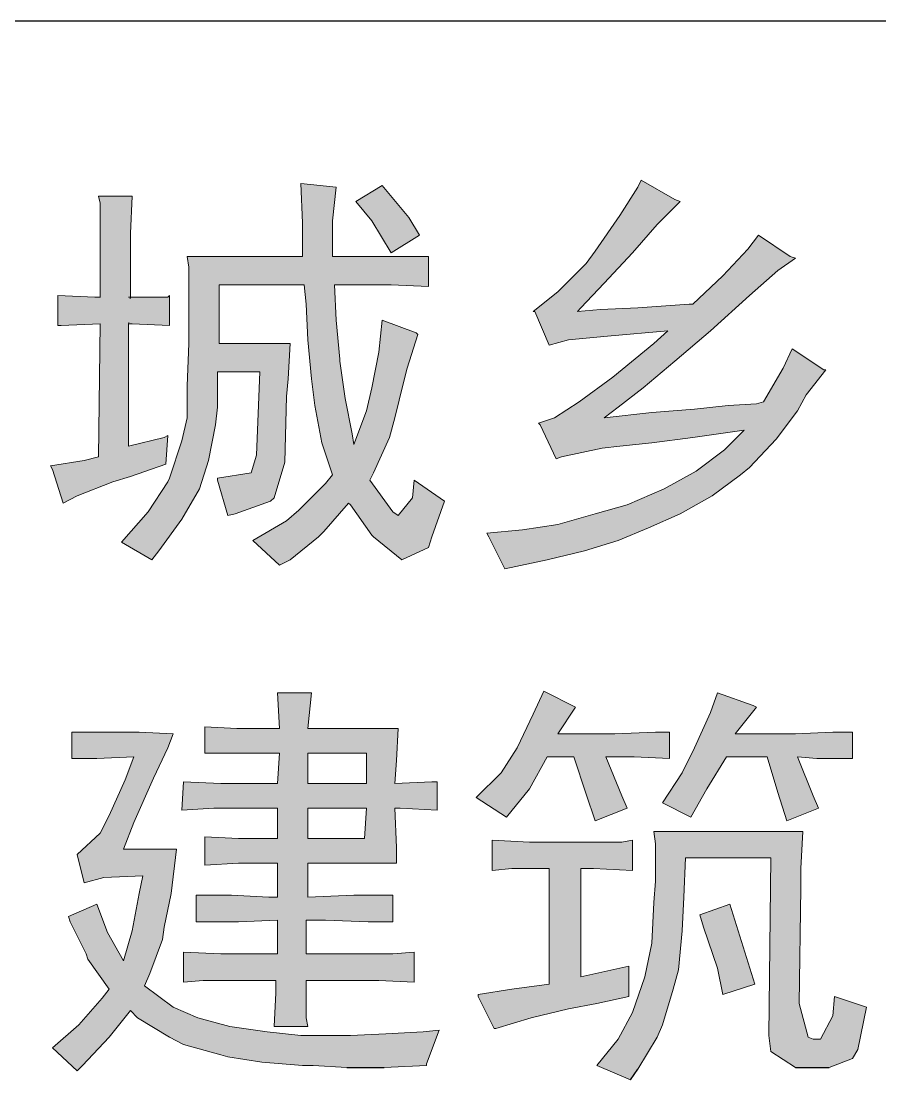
# Model space of a CAD drawing. Extents: x 36524853 to 36525459, y 2743936 to 2747542.
# Drawn here: x 36525154.459 to 36525158.149, y 2743977.851 to 2743982.398 of the extents above; entities that cross this region are included whole.
import ezdxf

# ---------------------------------------------------------------- set-up
doc = ezdxf.new("R2010")
doc.units = 0
doc.header["$LTSCALE"] = 1000
doc.header["$MEASUREMENT"] = 0
for name, color, linetype in [('A0-13 图框-细线', 7, 'Continuous'), ('A0-24 图框-填充', 7, 'Continuous'), ('TK_图框', 7, 'Continuous')]:
    doc.layers.add(name, color=color, linetype=linetype)

# ---------------------------------------------------------------- blocks, each defined once
blk = doc.blocks.new('LOGO资质4')
at = {"layer": 'A0-24 图框-填充'}
h = blk.add_hatch(color=256, dxfattribs=at)
h.dxf.hatch_style = 1
h.paths.add_polyline_path([(1678.15, 1704.35), (1702.54, 1725.7), (1717.79, 1736.37), (1713.21, 1737.9), (1685.77, 1756.19), (1676.62, 1744), (1655.28, 1721.13), (1629.36, 1696.73), (1626.31, 1696.73), (1582.09, 1693.68), (1550.07, 1692.16), (1530.25, 1690.63), (1533.3, 1693.68), (1553.12, 1715.03), (1577.52, 1740.95), (1598.86, 1765.34), (1618.68, 1785.16), (1614.11, 1786.69), (1585.14, 1803.46), (1582.09, 1797.36), (1566.84, 1772.97), (1545.5, 1742.47), (1537.87, 1731.8), (1513.48, 1707.4), (1492.13, 1690.63), (1493.66, 1690.63), (1505.86, 1661.66), (1522.63, 1666.24), (1556.17, 1669.29), (1608.01, 1673.86), (1595.81, 1663.19), (1560.74, 1634.22), (1531.78, 1612.87), (1510.43, 1599.15), (1496.71, 1594.58), (1498.23, 1593.05), (1511.95, 1564.08), (1516.53, 1565.61), (1551.6, 1573.23), (1566.84, 1574.76), (1594.29, 1577.81), (1629.36, 1582.38), (1673.57, 1588.48), (1656.8, 1571.71), (1632.4, 1553.41), (1604.96, 1538.16), (1572.94, 1524.44), (1545.5, 1516.82), (1513.48, 1507.67), (1482.99, 1503.1), (1452.49, 1500.05), (1454.02, 1497), (1467.74, 1469.55), (1504.33, 1477.18), (1536.35, 1484.8), (1565.32, 1493.95), (1591.24, 1504.62), (1618.68, 1516.82), (1646.13, 1532.06), (1670.52, 1550.36), (1678.15, 1556.46), (1701.02, 1580.85), (1719.31, 1605.25), (1726.94, 1618.97), (1743.71, 1640.32), (1742.18, 1640.32), (1714.74, 1658.61), (1707.11, 1641.84), (1690.34, 1612.87), (1684.24, 1611.35), (1659.85, 1609.82), (1630.88, 1606.77), (1594.29, 1603.73), (1553.12, 1599.15), (1565.32, 1608.3), (1586.66, 1625.07), (1614.11, 1647.94), (1644.6, 1673.86)])
h = blk.add_hatch(color=256, dxfattribs=at)
h.dxf.hatch_style = 1
h.paths.add_polyline_path([(1179.57, 1704.35), (1178.05, 1702.83), (1146.03, 1702.83), (1146.03, 1753.14), (1146.03, 1757.72), (1147.55, 1789.74), (1118.58, 1789.74), (1120.11, 1783.64), (1120.11, 1753.14), (1120.11, 1702.83), (1115.53, 1702.83), (1083.52, 1704.35), (1083.52, 1678.44), (1086.57, 1678.44), (1120.11, 1679.96), (1118.58, 1565.61), (1106.39, 1562.56), (1077.42, 1557.98), (1078.94, 1554.93), (1088.09, 1525.97), (1100.29, 1532.06), (1130.78, 1544.26), (1146.03, 1548.84), (1176.52, 1559.51), (1178.05, 1583.9), (1175, 1582.38), (1144.5, 1574.76), (1144.5, 1679.96), (1147.55, 1679.96), (1179.57, 1678.44)])
h.paths.add_polyline_path([(1402.18, 1737.9), (1373.21, 1737.9), (1341.19, 1737.9), (1319.84, 1737.9), (1319.84, 1768.39), (1322.89, 1797.36), (1292.4, 1800.41), (1293.92, 1766.87), (1293.92, 1737.9), (1194.82, 1737.9), (1196.34, 1728.75), (1196.34, 1698.26), (1196.34, 1664.71), (1196.34, 1663.19), (1194.82, 1626.6), (1194.82, 1599.15), (1190.24, 1579.33), (1179.57, 1547.31), (1178.05, 1544.26), (1161.28, 1518.34), (1138.4, 1492.42), (1164.32, 1477.18), (1170.42, 1484.8), (1190.24, 1512.24), (1205.49, 1538.16), (1213.11, 1562.56), (1219.21, 1593.05), (1220.74, 1608.3), (1220.74, 1638.79), (1257.33, 1638.79), (1254.28, 1567.13), (1249.71, 1551.89), (1220.74, 1547.31), (1220.74, 1545.79), (1229.89, 1515.29), (1235.98, 1516.82), (1266.48, 1527.49), (1269.53, 1530.54), (1278.68, 1561.03), (1280.2, 1617.45), (1281.73, 1632.69), (1283.25, 1663.19), (1222.26, 1663.19), (1222.26, 1713.5), (1295.45, 1713.5), (1296.97, 1696.73), (1298.5, 1666.24), (1301.55, 1632.69), (1304.6, 1609.82), (1310.69, 1577.81), (1319.84, 1550.36), (1313.74, 1542.74), (1290.87, 1519.87), (1280.2, 1510.72), (1251.23, 1493.95), (1274.1, 1472.6), (1283.25, 1477.18), (1307.65, 1497), (1312.22, 1501.57), (1333.57, 1525.97), (1335.09, 1524.44), (1353.39, 1498.52), (1354.91, 1497), (1379.31, 1477.18), (1402.18, 1487.85), (1405.23, 1497), (1415.9, 1527.49), (1389.98, 1545.79), (1388.45, 1530.54), (1376.26, 1515.29), (1371.68, 1518.34), (1351.86, 1545.79), (1354.91, 1551.89), (1368.63, 1582.38), (1373.21, 1599.15), (1380.83, 1629.64), (1383.88, 1641.84), (1393.03, 1670.81), (1391.5, 1672.34), (1362.53, 1683.01), (1359.49, 1655.56), (1353.39, 1625.07), (1348.81, 1605.25), (1338.14, 1576.28), (1336.61, 1585.43), (1330.52, 1615.92), (1325.94, 1647.94), (1325.94, 1649.47), (1322.89, 1683.01), (1321.37, 1713.5), (1341.19, 1713.5), (1370.16, 1713.5), (1402.18, 1711.98)])
h.paths.add_polyline_path([(1385.4, 1771.44), (1362.53, 1798.89), (1339.66, 1785.16), (1353.39, 1768.39), (1370.16, 1740.95), (1394.55, 1756.19)], flags=17)
h = blk.add_hatch(color=256, dxfattribs=at)
h.dxf.hatch_style = 1
h.paths.add_polyline_path([(1409.8, 1286.59), (1405.23, 1286.59), (1373.21, 1285.06), (1374.73, 1304.89), (1376.26, 1332.33), (1298.5, 1332.33), (1301.55, 1362.82), (1272.58, 1362.82), (1274.1, 1332.33), (1272.58, 1332.33), (1237.51, 1332.33), (1210.07, 1333.85), (1210.07, 1310.98), (1239.03, 1310.98), (1274.1, 1310.98), (1272.58, 1285.06), (1248.18, 1285.06), (1223.79, 1285.06), (1191.77, 1286.59), (1190.24, 1262.19), (1217.69, 1263.72), (1248.18, 1263.72), (1272.58, 1263.72), (1272.58, 1237.8), (1239.03, 1237.8), (1210.07, 1239.32), (1210.07, 1214.93), (1239.03, 1216.45), (1272.58, 1216.45), (1272.58, 1187.48), (1264.95, 1187.48), (1232.94, 1189.01), (1202.44, 1189.01), (1202.44, 1166.14), (1208.54, 1166.14), (1239.03, 1166.14), (1272.58, 1167.66), (1272.58, 1138.69), (1240.56, 1138.69), (1223.79, 1138.69), (1191.77, 1140.22), (1191.77, 1114.3), (1208.54, 1115.82), (1239.03, 1115.82), (1271.05, 1115.82), (1271.05, 1105.15), (1269.53, 1076.18), (1298.5, 1076.18), (1296.97, 1083.81), (1296.97, 1115.82), (1339.66, 1115.82), (1359.49, 1115.82), (1389.98, 1114.3), (1389.98, 1140.22), (1371.68, 1138.69), (1339.66, 1138.69), (1296.97, 1138.69), (1296.97, 1167.66), (1313.74, 1167.66), (1350.34, 1166.14), (1371.68, 1166.14), (1371.68, 1189.01), (1365.58, 1189.01), (1338.14, 1189.01), (1298.5, 1187.48), (1298.5, 1216.45), (1374.73, 1216.45), (1374.73, 1230.18), (1373.21, 1263.72), (1377.78, 1263.72), (1409.8, 1262.19)])
h.paths.add_polyline_path([(1348.81, 1263.72), (1347.29, 1237.8), (1298.5, 1237.8), (1298.5, 1263.72)], flags=16)
h.paths.add_polyline_path([(1348.81, 1285.06), (1298.5, 1285.06), (1298.5, 1310.98), (1348.81, 1310.98)], flags=16)
h.paths.add_polyline_path([(1185.67, 1228.65), (1139.93, 1228.65), (1149.08, 1251.52), (1165.85, 1289.64), (1178.05, 1315.56), (1182.62, 1327.76), (1153.65, 1329.28), (1121.63, 1329.28), (1095.71, 1329.28), (1095.71, 1306.41), (1117.06, 1306.41), (1149.08, 1307.93), (1141.45, 1288.11), (1127.73, 1257.62), (1120.11, 1242.37), (1100.29, 1224.08), (1106.39, 1199.68), (1123.16, 1204.26), (1156.7, 1205.78), (1153.65, 1190.53), (1147.55, 1158.52), (1139.93, 1132.6), (1126.21, 1156.99), (1117.06, 1181.39), (1092.66, 1170.71), (1094.19, 1166.14), (1107.91, 1138.69), (1109.44, 1134.12), (1127.73, 1108.2), (1121.63, 1100.58), (1101.81, 1077.71), (1078.94, 1057.89), (1100.29, 1038.06), (1104.86, 1042.64), (1127.73, 1067.03), (1146.03, 1089.9), (1152.13, 1083.81), (1179.57, 1067.03), (1191.77, 1060.93), (1223.79, 1051.79), (1229.89, 1050.26), (1258.86, 1045.69), (1293.92, 1042.64), (1303.07, 1042.64), (1332.04, 1041.11), (1364.06, 1041.11), (1400.65, 1042.64), (1400.65, 1044.16), (1411.32, 1073.13), (1397.6, 1071.61), (1365.58, 1070.08), (1335.09, 1068.56), (1324.42, 1068.56), (1292.4, 1068.56), (1263.43, 1071.61), (1231.41, 1076.18), (1203.97, 1083.81), (1182.62, 1092.95), (1158.23, 1111.25), (1162.8, 1121.92), (1173.47, 1150.89), (1175, 1161.56), (1181.1, 1190.53)])
h.paths.add_polyline_path([(1577.52, 1236.27), (1568.37, 1234.75), (1536.35, 1234.75), (1501.28, 1234.75), (1489.08, 1234.75), (1457.07, 1236.27), (1457.07, 1210.35), (1473.84, 1211.88), (1505.86, 1211.88), (1505.86, 1112.77), (1473.84, 1108.2), (1444.87, 1103.63), (1444.87, 1102.1), (1458.59, 1074.66), (1460.11, 1074.66), (1490.61, 1083.81), (1522.63, 1091.43), (1547.02, 1096), (1574.47, 1102.1), (1574.47, 1128.02), (1533.3, 1118.87), (1533.3, 1211.88), (1543.97, 1211.88), (1577.52, 1210.35)])
h.paths.add_polyline_path([(1554.65, 1307.93), (1571.42, 1307.93), (1579.04, 1307.93), (1609.53, 1306.41), (1609.53, 1329.28), (1597.34, 1329.28), (1562.27, 1327.76), (1513.48, 1327.76), (1528.73, 1350.63), (1501.28, 1364.35), (1492.13, 1344.53), (1478.41, 1315.56), (1464.69, 1294.21), (1443.34, 1272.87), (1469.26, 1256.1), (1489.08, 1280.49), (1504.33, 1307.93), (1527.2, 1307.93), (1537.87, 1275.92), (1545.5, 1253.05), (1572.94, 1263.72), (1568.37, 1274.39)])
h.paths.add_polyline_path([(1658.32, 1307.93), (1693.39, 1307.93), (1702.54, 1277.44), (1710.16, 1253.05), (1737.61, 1263.72), (1733.03, 1274.39), (1719.31, 1307.93), (1736.08, 1306.41), (1766.58, 1306.41), (1766.58, 1329.28), (1749.81, 1329.28), (1717.79, 1327.76), (1665.95, 1327.76), (1684.24, 1350.63), (1681.2, 1352.15), (1650.7, 1362.82), (1644.6, 1346.05), (1630.88, 1315.56), (1620.21, 1294.21), (1603.44, 1268.29), (1627.83, 1256.1), (1641.55, 1280.49)])
h.paths.add_polyline_path([(1722.36, 1211.88), (1723.89, 1243.9), (1595.81, 1243.9), (1597.34, 1233.22), (1597.34, 1201.21), (1595.81, 1182.91), (1594.29, 1147.84), (1588.19, 1118.87), (1577.52, 1088.38), (1565.32, 1065.51), (1547.02, 1042.64), (1575.99, 1030.44), (1582.09, 1039.59), (1598.86, 1067.03), (1603.44, 1077.71), (1612.58, 1108.2), (1617.16, 1124.97), (1620.21, 1158.52), (1621.73, 1187.48), (1623.26, 1221.03), (1696.44, 1221.03), (1694.92, 1068.56), (1696.44, 1054.84), (1717.79, 1041.11), (1746.76, 1041.11), (1766.58, 1048.74), (1771.15, 1056.36), (1778.78, 1092.95), (1751.33, 1102.1), (1749.81, 1085.33), (1739.13, 1065.51), (1733.03, 1065.51), (1728.46, 1067.03), (1720.84, 1096), (1722.36, 1195.11)])
h.paths.add_polyline_path([(1661.37, 1181.39), (1635.45, 1172.24), (1638.5, 1161.56), (1650.7, 1126.5), (1655.28, 1103.63), (1682.72, 1112.77)], flags=17)
at = {"layer": 'A0-13 图框-细线'}
blk.add_line((7000, 1940), (0, 1940), dxfattribs=at)
at = {"layer": 'A0-13 图框-细线', "lineweight": 0}
for p, q in [((1585.14, 1803.46), (1582.09, 1797.36)), ((1614.11, 1786.69), (1585.14, 1803.46)), ((1292.4, 1800.41), (1293.92, 1766.87)), ((1322.89, 1797.36), (1292.4, 1800.41)), ((1319.84, 1768.39), (1322.89, 1797.36)), ((1362.53, 1798.89), (1339.66, 1785.16)), ((1385.4, 1771.44), (1362.53, 1798.89)), ((1582.09, 1797.36), (1566.84, 1772.97)), ((1147.55, 1789.74), (1118.58, 1789.74)), ((1118.58, 1789.74), (1120.11, 1783.64)), ((1120.11, 1783.64), (1120.11, 1753.14)), ((1146.03, 1757.72), (1147.55, 1789.74)), ((1339.66, 1785.16), (1353.39, 1768.39)), ((1598.86, 1765.34), (1618.68, 1785.16)), ((1618.68, 1785.16), (1614.11, 1786.69)), ((1293.92, 1766.87), (1293.92, 1737.9)), ((1319.84, 1737.9), (1319.84, 1768.39)), ((1353.39, 1768.39), (1370.16, 1740.95)), ((1394.55, 1756.19), (1385.4, 1771.44)), ((1566.84, 1772.97), (1545.5, 1742.47)), ((1577.52, 1740.95), (1598.86, 1765.34)), ((1146.03, 1753.14), (1146.03, 1757.72)), ((1370.16, 1740.95), (1394.55, 1756.19)), ((1685.77, 1756.19), (1676.62, 1744)), ((1713.21, 1737.9), (1685.77, 1756.19)), ((1120.11, 1753.14), (1120.11, 1702.83)), ((1146.03, 1702.83), (1146.03, 1753.14)), ((1293.92, 1737.9), (1194.82, 1737.9)), ((1194.82, 1737.9), (1196.34, 1728.75)), ((1341.19, 1737.9), (1319.84, 1737.9)), ((1373.21, 1737.9), (1341.19, 1737.9)), ((1402.18, 1737.9), (1373.21, 1737.9)), ((1402.18, 1711.98), (1402.18, 1737.9)), ((1545.5, 1742.47), (1537.87, 1731.8)), ((1553.12, 1715.03), (1577.52, 1740.95)), ((1676.62, 1744), (1655.28, 1721.13)), ((1717.79, 1736.37), (1713.21, 1737.9)), ((1196.34, 1728.75), (1196.34, 1698.26)), ((1537.87, 1731.8), (1513.48, 1707.4)), ((1702.54, 1725.7), (1717.79, 1736.37)), ((1655.28, 1721.13), (1629.36, 1696.73)), ((1678.15, 1704.35), (1702.54, 1725.7)), ((1222.26, 1663.19), (1222.26, 1713.5)), ((1222.26, 1713.5), (1295.45, 1713.5)), ((1295.45, 1713.5), (1296.97, 1696.73)), ((1322.89, 1683.01), (1321.37, 1713.5)), ((1321.37, 1713.5), (1341.19, 1713.5)), ((1341.19, 1713.5), (1321.37, 1713.5)), ((1341.19, 1713.5), (1370.16, 1713.5)), ((1370.16, 1713.5), (1402.18, 1711.98)), ((1533.3, 1693.68), (1553.12, 1715.03)), ((1083.52, 1704.35), (1083.52, 1678.44)), ((1115.53, 1702.83), (1083.52, 1704.35)), ((1120.11, 1702.83), (1115.53, 1702.83)), ((1120.11, 1702.83), (1120.41, 1702.83)), ((1120.41, 1702.83), (1120.11, 1702.83)), ((1144.5, 1702.83), (1146.03, 1702.83)), ((1146.03, 1702.83), (1144.5, 1702.83)), ((1145.93, 1701.38), (1146.03, 1702.83)), ((1178.05, 1702.83), (1146.03, 1702.83)), ((1179.57, 1704.35), (1178.05, 1702.83)), ((1179.57, 1678.44), (1179.57, 1704.35)), ((1513.48, 1707.4), (1492.13, 1690.63)), ((1644.6, 1673.86), (1678.15, 1704.35)), ((1196.34, 1698.26), (1196.34, 1664.71)), ((1296.97, 1696.73), (1298.5, 1666.24)), ((1530.25, 1690.63), (1533.3, 1693.68)), ((1550.07, 1692.16), (1530.25, 1690.63)), ((1582.09, 1693.68), (1550.07, 1692.16)), ((1626.31, 1696.73), (1582.09, 1693.68)), ((1629.36, 1696.73), (1626.31, 1696.73)), ((1325.94, 1649.47), (1322.89, 1683.01)), ((1362.53, 1683.01), (1359.49, 1655.56)), ((1391.5, 1672.34), (1362.53, 1683.01)), ((1492.13, 1690.63), (1493.66, 1690.63)), ((1493.66, 1690.63), (1505.86, 1661.66)), ((1083.52, 1678.44), (1086.57, 1678.44)), ((1086.57, 1678.44), (1120.11, 1679.96)), ((1120.11, 1679.96), (1118.58, 1565.61)), ((1144.5, 1679.96), (1144.58, 1681.07)), ((1144.5, 1679.96), (1147.55, 1679.96)), ((1144.5, 1574.76), (1144.5, 1679.96)), ((1147.55, 1679.96), (1179.57, 1678.44)), ((1556.17, 1669.29), (1608.01, 1673.86)), ((1608.01, 1673.86), (1595.81, 1663.19)), ((1614.11, 1647.94), (1644.6, 1673.86)), ((1196.34, 1664.71), (1196.34, 1663.19)), ((1298.5, 1666.24), (1301.55, 1632.69)), ((1383.88, 1641.84), (1393.03, 1670.81)), ((1393.03, 1670.81), (1391.5, 1672.34)), ((1505.86, 1661.66), (1522.63, 1666.24)), ((1522.63, 1666.24), (1556.17, 1669.29)), ((1196.34, 1663.19), (1194.82, 1626.6)), ((1283.25, 1663.19), (1222.26, 1663.19)), ((1281.73, 1632.69), (1283.25, 1663.19)), ((1359.49, 1655.56), (1353.39, 1625.07)), ((1505.86, 1661.66), (1505.86, 1661.66)), ((1595.81, 1663.19), (1560.74, 1634.22)), ((1714.74, 1658.61), (1707.11, 1641.84)), ((1742.18, 1640.32), (1714.74, 1658.61)), ((1325.94, 1647.94), (1325.94, 1649.47)), ((1330.52, 1615.92), (1325.94, 1647.94)), ((1586.66, 1625.07), (1614.11, 1647.94)), ((1220.74, 1608.3), (1220.74, 1638.79)), ((1220.74, 1638.79), (1257.33, 1638.79)), ((1257.33, 1638.79), (1254.28, 1567.13)), ((1380.83, 1629.64), (1383.88, 1641.84)), ((1707.11, 1641.84), (1690.34, 1612.87)), ((1726.94, 1618.97), (1743.71, 1640.32)), ((1743.71, 1640.32), (1742.18, 1640.32)), ((1280.2, 1617.45), (1281.73, 1632.69)), ((1301.55, 1632.69), (1304.6, 1609.82)), ((1373.21, 1599.15), (1380.83, 1629.64)), ((1560.74, 1634.22), (1531.78, 1612.87)), ((1194.82, 1626.6), (1194.82, 1599.15)), ((1353.39, 1625.07), (1348.81, 1605.25)), ((1565.32, 1608.3), (1586.66, 1625.07)), ((1278.68, 1561.03), (1280.2, 1617.45)), ((1336.61, 1585.43), (1330.52, 1615.92)), ((1531.78, 1612.87), (1510.43, 1599.15)), ((1684.24, 1611.35), (1659.85, 1609.82)), ((1690.34, 1612.87), (1684.24, 1611.35)), ((1719.31, 1605.25), (1726.94, 1618.97)), ((1219.21, 1593.05), (1220.74, 1608.3)), ((1304.6, 1609.82), (1310.69, 1577.81)), ((1348.81, 1605.25), (1338.14, 1576.28)), ((1553.12, 1599.15), (1565.32, 1608.3)), ((1594.29, 1603.73), (1553.12, 1599.15)), ((1630.88, 1606.77), (1594.29, 1603.73)), ((1659.85, 1609.82), (1630.88, 1606.77)), ((1701.02, 1580.85), (1719.31, 1605.25)), ((1194.82, 1599.15), (1190.24, 1579.33)), ((1213.11, 1562.56), (1219.21, 1593.05)), ((1368.63, 1582.38), (1373.21, 1599.15)), ((1510.43, 1599.15), (1496.71, 1594.58)), ((1496.71, 1594.58), (1498.23, 1593.05)), ((1498.23, 1593.05), (1511.95, 1564.08)), ((1178.05, 1583.9), (1175, 1582.38)), ((1176.52, 1559.51), (1178.05, 1583.9)), ((1338.14, 1576.28), (1336.61, 1585.43)), ((1629.36, 1582.38), (1673.57, 1588.48)), ((1673.57, 1588.48), (1656.8, 1571.71)), ((1175, 1582.38), (1144.5, 1574.76)), ((1190.24, 1579.33), (1179.57, 1547.31)), ((1310.69, 1577.81), (1319.84, 1550.36)), ((1354.91, 1551.89), (1368.63, 1582.38)), ((1551.6, 1573.23), (1566.84, 1574.76)), ((1566.84, 1574.76), (1594.29, 1577.81)), ((1594.29, 1577.81), (1629.36, 1582.38)), ((1678.15, 1556.46), (1701.02, 1580.85)), ((1118.58, 1565.61), (1106.39, 1562.56)), ((1254.28, 1567.13), (1249.71, 1551.89)), ((1511.95, 1564.08), (1516.53, 1565.61)), ((1516.53, 1565.61), (1551.6, 1573.23)), ((1656.8, 1571.71), (1632.4, 1553.41)), ((1106.39, 1562.56), (1077.42, 1557.98)), ((1077.42, 1557.98), (1078.94, 1554.93)), ((1146.03, 1548.84), (1176.52, 1559.51)), ((1205.49, 1538.16), (1213.11, 1562.56)), ((1269.53, 1530.54), (1278.68, 1561.03)), ((1670.52, 1550.36), (1678.15, 1556.46)), ((1078.94, 1554.93), (1088.09, 1525.97)), ((1130.78, 1544.26), (1146.03, 1548.84)), ((1179.57, 1547.31), (1178.05, 1544.26)), ((1249.71, 1551.89), (1220.74, 1547.31)), ((1220.74, 1547.31), (1220.74, 1545.79)), ((1319.84, 1550.36), (1313.74, 1542.74)), ((1351.86, 1545.79), (1354.91, 1551.89)), ((1632.4, 1553.41), (1604.96, 1538.16)), ((1646.13, 1532.06), (1670.52, 1550.36)), ((1100.29, 1532.06), (1130.78, 1544.26)), ((1178.05, 1544.26), (1161.28, 1518.34)), ((1190.24, 1512.24), (1205.49, 1538.16)), ((1220.74, 1545.79), (1229.89, 1515.29)), ((1313.74, 1542.74), (1290.87, 1519.87)), ((1371.68, 1518.34), (1351.86, 1545.79)), ((1389.98, 1545.79), (1388.45, 1530.54)), ((1415.9, 1527.49), (1389.98, 1545.79)), ((1604.96, 1538.16), (1572.94, 1524.44)), ((1088.09, 1525.97), (1100.29, 1532.06)), ((1266.48, 1527.49), (1269.53, 1530.54)), ((1388.45, 1530.54), (1376.26, 1515.29)), ((1618.68, 1516.82), (1646.13, 1532.06)), ((1235.98, 1516.82), (1266.48, 1527.49)), ((1290.87, 1519.87), (1280.2, 1510.72)), ((1312.22, 1501.57), (1333.57, 1525.97)), ((1333.57, 1525.97), (1335.09, 1524.44)), ((1335.09, 1524.44), (1353.39, 1498.52)), ((1405.23, 1497), (1415.9, 1527.49)), ((1572.94, 1524.44), (1545.5, 1516.82)), ((1161.28, 1518.34), (1138.4, 1492.42)), ((1170.42, 1484.8), (1190.24, 1512.24)), ((1229.89, 1515.29), (1235.98, 1516.82)), ((1280.2, 1510.72), (1251.23, 1493.95)), ((1376.26, 1515.29), (1371.68, 1518.34)), ((1545.5, 1516.82), (1513.48, 1507.67)), ((1591.24, 1504.62), (1618.68, 1516.82)), ((1307.65, 1497), (1312.22, 1501.57)), ((1482.99, 1503.1), (1452.49, 1500.05)), ((1513.48, 1507.67), (1482.99, 1503.1)), ((1565.32, 1493.95), (1591.24, 1504.62)), ((1138.4, 1492.42), (1164.32, 1477.18)), ((1251.23, 1493.95), (1251.23, 1493.95)), ((1251.23, 1493.95), (1274.1, 1472.6)), ((1283.25, 1477.18), (1307.65, 1497)), ((1353.39, 1498.52), (1354.91, 1497)), ((1354.91, 1497), (1379.31, 1477.18)), ((1402.18, 1487.85), (1405.23, 1497)), ((1452.49, 1500.05), (1454.02, 1497)), ((1454.02, 1497), (1467.74, 1469.55)), ((1536.35, 1484.8), (1565.32, 1493.95)), ((1164.32, 1477.18), (1170.42, 1484.8)), ((1379.31, 1477.18), (1402.18, 1487.85)), ((1504.33, 1477.18), (1536.35, 1484.8)), ((1274.1, 1472.6), (1283.25, 1477.18)), ((1467.74, 1469.55), (1504.33, 1477.18)), ((1467.74, 1469.55), (1467.74, 1469.55)), ((1501.28, 1364.35), (1492.13, 1344.53)), ((1528.73, 1350.63), (1501.28, 1364.35)), ((1301.55, 1362.82), (1272.58, 1362.82)), ((1272.58, 1362.82), (1274.1, 1332.33)), ((1298.5, 1332.33), (1301.55, 1362.82)), ((1650.7, 1362.82), (1644.6, 1346.05)), ((1681.2, 1352.15), (1650.7, 1362.82)), ((1513.48, 1327.76), (1528.73, 1350.63)), ((1665.95, 1327.76), (1684.24, 1350.63)), ((1684.24, 1350.63), (1681.2, 1352.15)), ((1492.13, 1344.53), (1478.41, 1315.56)), ((1644.6, 1346.05), (1630.88, 1315.56)), ((1095.71, 1329.28), (1095.71, 1306.41)), ((1121.63, 1329.28), (1095.71, 1329.28)), ((1153.65, 1329.28), (1121.63, 1329.28)), ((1182.62, 1327.76), (1153.65, 1329.28)), ((1210.07, 1333.85), (1210.07, 1310.98)), ((1237.51, 1332.33), (1210.07, 1333.85)), ((1272.58, 1332.33), (1237.51, 1332.33)), ((1274.1, 1332.33), (1272.58, 1332.33)), ((1376.26, 1332.33), (1298.5, 1332.33)), ((1374.73, 1304.89), (1376.26, 1332.33)), ((1597.34, 1329.28), (1562.27, 1327.76)), ((1609.53, 1329.28), (1597.34, 1329.28)), ((1609.53, 1306.41), (1609.53, 1329.28)), ((1749.81, 1329.28), (1717.79, 1327.76)), ((1766.58, 1329.28), (1749.81, 1329.28)), ((1766.58, 1306.41), (1766.58, 1329.28)), ((1178.05, 1315.56), (1182.62, 1327.76)), ((1562.27, 1327.76), (1513.48, 1327.76)), ((1717.79, 1327.76), (1665.95, 1327.76)), ((1165.85, 1289.64), (1178.05, 1315.56)), ((1210.07, 1310.98), (1210.07, 1310.98)), ((1210.07, 1310.98), (1239.03, 1310.98)), ((1239.03, 1310.98), (1274.1, 1310.98)), ((1274.1, 1310.98), (1272.58, 1285.06)), ((1298.5, 1285.06), (1298.5, 1310.98)), ((1298.5, 1310.98), (1348.81, 1310.98)), ((1348.81, 1310.98), (1348.81, 1285.06)), ((1478.41, 1315.56), (1464.69, 1294.21)), ((1630.88, 1315.56), (1620.21, 1294.21)), ((1095.71, 1306.41), (1117.06, 1306.41)), ((1117.06, 1306.41), (1149.08, 1307.93)), ((1149.08, 1307.93), (1141.45, 1288.11)), ((1373.21, 1285.06), (1374.73, 1304.89)), ((1489.08, 1280.49), (1504.33, 1307.93)), ((1504.33, 1307.93), (1527.2, 1307.93)), ((1527.2, 1307.93), (1537.87, 1275.92)), ((1568.37, 1274.39), (1554.65, 1307.93)), ((1554.65, 1307.93), (1571.42, 1307.93)), ((1571.42, 1307.93), (1579.04, 1307.93)), ((1579.04, 1307.93), (1609.53, 1306.41)), ((1641.55, 1280.49), (1658.32, 1307.93)), ((1658.32, 1307.93), (1693.39, 1307.93)), ((1693.39, 1307.93), (1702.54, 1277.44)), ((1719.31, 1307.93), (1736.08, 1306.41)), ((1733.03, 1274.39), (1719.31, 1307.93)), ((1736.08, 1306.41), (1766.58, 1306.41)), ((1464.69, 1294.21), (1443.34, 1272.87)), ((1620.21, 1294.21), (1603.44, 1268.29)), ((1141.45, 1288.11), (1127.73, 1257.62)), ((1149.08, 1251.52), (1165.85, 1289.64)), ((1191.77, 1286.59), (1190.24, 1262.19)), ((1223.79, 1285.06), (1191.77, 1286.59)), ((1248.18, 1285.06), (1223.79, 1285.06)), ((1272.58, 1285.06), (1248.18, 1285.06)), ((1348.81, 1285.06), (1298.5, 1285.06)), ((1405.23, 1286.59), (1373.21, 1285.06)), ((1409.8, 1286.59), (1405.23, 1286.59)), ((1409.8, 1262.19), (1409.8, 1286.59)), ((1469.26, 1256.1), (1489.08, 1280.49)), ((1537.87, 1275.92), (1545.5, 1253.05)), ((1572.94, 1263.72), (1568.37, 1274.39)), ((1627.83, 1256.1), (1641.55, 1280.49)), ((1702.54, 1277.44), (1710.16, 1253.05)), ((1737.61, 1263.72), (1733.03, 1274.39)), ((1443.34, 1272.87), (1469.26, 1256.1)), ((1603.44, 1268.29), (1627.83, 1256.1)), ((1127.73, 1257.62), (1120.11, 1242.37)), ((1190.24, 1262.19), (1217.69, 1263.72)), ((1217.69, 1263.72), (1248.18, 1263.72)), ((1248.18, 1263.72), (1272.58, 1263.72)), ((1272.58, 1263.72), (1272.58, 1237.8)), ((1298.5, 1263.72), (1348.81, 1263.72)), ((1298.5, 1237.8), (1298.5, 1263.72)), ((1348.81, 1263.72), (1347.29, 1237.8)), ((1373.21, 1263.72), (1377.78, 1263.72)), ((1374.73, 1230.18), (1373.21, 1263.72)), ((1377.78, 1263.72), (1409.8, 1262.19)), ((1545.5, 1253.05), (1572.94, 1263.72)), ((1710.16, 1253.05), (1737.61, 1263.72)), ((1139.93, 1228.65), (1149.08, 1251.52)), ((1120.11, 1242.37), (1100.29, 1224.08)), ((1210.07, 1239.32), (1210.07, 1214.93)), ((1239.03, 1237.8), (1210.07, 1239.32)), ((1272.58, 1237.8), (1239.03, 1237.8)), ((1347.29, 1237.8), (1298.5, 1237.8)), ((1723.89, 1243.9), (1595.81, 1243.9)), ((1595.81, 1243.9), (1597.34, 1233.22)), ((1722.36, 1211.88), (1723.89, 1243.9)), ((1185.67, 1228.65), (1139.93, 1228.65)), ((1181.1, 1190.53), (1185.67, 1228.65)), ((1374.73, 1216.45), (1374.73, 1230.18)), ((1457.07, 1236.27), (1457.07, 1210.35)), ((1489.08, 1234.75), (1457.07, 1236.27)), ((1501.28, 1234.75), (1489.08, 1234.75)), ((1536.35, 1234.75), (1501.28, 1234.75)), ((1568.37, 1234.75), (1536.35, 1234.75)), ((1577.52, 1236.27), (1568.37, 1234.75)), ((1577.52, 1210.35), (1577.52, 1236.27)), ((1597.34, 1233.22), (1597.34, 1201.21)), ((1100.29, 1224.08), (1106.39, 1199.68)), ((1621.73, 1187.48), (1623.26, 1221.03)), ((1623.26, 1221.03), (1696.44, 1221.03)), ((1696.44, 1221.03), (1694.92, 1068.56)), ((1210.07, 1214.93), (1239.03, 1216.45)), ((1239.03, 1216.45), (1272.58, 1216.45)), ((1272.58, 1216.45), (1272.58, 1187.48)), ((1298.5, 1216.45), (1374.73, 1216.45)), ((1298.5, 1187.48), (1298.5, 1216.45)), ((1457.07, 1210.35), (1473.84, 1211.88)), ((1473.84, 1211.88), (1505.86, 1211.88)), ((1505.86, 1211.88), (1505.86, 1112.77)), ((1533.3, 1211.88), (1543.97, 1211.88)), ((1533.3, 1118.87), (1533.3, 1211.88)), ((1543.97, 1211.88), (1577.52, 1210.35)), ((1722.36, 1195.11), (1722.36, 1211.88)), ((1106.39, 1199.68), (1123.16, 1204.26)), ((1123.16, 1204.26), (1156.7, 1205.78)), ((1156.7, 1205.78), (1153.65, 1190.53)), ((1597.34, 1201.21), (1595.81, 1182.91)), ((1720.84, 1096), (1722.36, 1195.11)), ((1153.65, 1190.53), (1147.55, 1158.52)), ((1175, 1161.56), (1181.1, 1190.53)), ((1202.44, 1189.01), (1202.44, 1166.14)), ((1232.94, 1189.01), (1202.44, 1189.01)), ((1264.95, 1187.48), (1232.94, 1189.01)), ((1272.58, 1187.48), (1264.95, 1187.48)), ((1338.14, 1189.01), (1298.5, 1187.48)), ((1365.58, 1189.01), (1338.14, 1189.01)), ((1371.68, 1189.01), (1365.58, 1189.01)), ((1371.68, 1166.14), (1371.68, 1189.01)), ((1595.81, 1182.91), (1594.29, 1147.84)), ((1620.21, 1158.52), (1621.73, 1187.48)), ((1117.06, 1181.39), (1092.66, 1170.71)), ((1126.21, 1156.99), (1117.06, 1181.39)), ((1661.37, 1181.39), (1635.45, 1172.24)), ((1682.72, 1112.77), (1661.37, 1181.39)), ((1092.66, 1170.71), (1094.19, 1166.14)), ((1094.19, 1166.14), (1107.91, 1138.69)), ((1202.44, 1166.14), (1208.54, 1166.14)), ((1208.54, 1166.14), (1239.03, 1166.14)), ((1239.03, 1166.14), (1272.58, 1167.66)), ((1272.58, 1167.66), (1272.58, 1138.69)), ((1296.97, 1167.66), (1313.74, 1167.66)), ((1296.97, 1138.69), (1296.97, 1167.66)), ((1313.74, 1167.66), (1350.34, 1166.14)), ((1350.34, 1166.14), (1371.68, 1166.14)), ((1635.45, 1172.24), (1638.5, 1161.56)), ((1139.93, 1132.6), (1126.21, 1156.99)), ((1147.55, 1158.52), (1139.93, 1132.6)), ((1173.47, 1150.89), (1175, 1161.56)), ((1617.16, 1124.97), (1620.21, 1158.52)), ((1638.5, 1161.56), (1650.7, 1126.5)), ((1162.8, 1121.92), (1173.47, 1150.89)), ((1594.29, 1147.84), (1588.19, 1118.87)), ((1107.91, 1138.69), (1109.44, 1134.12)), ((1191.77, 1140.22), (1191.77, 1114.3)), ((1223.79, 1138.69), (1191.77, 1140.22)), ((1240.56, 1138.69), (1223.79, 1138.69)), ((1272.58, 1138.69), (1240.56, 1138.69)), ((1339.66, 1138.69), (1296.97, 1138.69)), ((1371.68, 1138.69), (1339.66, 1138.69)), ((1389.98, 1140.22), (1371.68, 1138.69)), ((1389.98, 1114.3), (1389.98, 1140.22)), ((1109.44, 1134.12), (1127.73, 1108.2)), ((1574.47, 1128.02), (1533.3, 1118.87)), ((1574.47, 1102.1), (1574.47, 1128.02)), ((1158.23, 1111.25), (1162.8, 1121.92)), ((1588.19, 1118.87), (1577.52, 1088.38)), ((1612.58, 1108.2), (1617.16, 1124.97)), ((1650.7, 1126.5), (1655.28, 1103.63)), ((1182.62, 1092.95), (1158.23, 1111.25)), ((1191.77, 1114.3), (1208.54, 1115.82)), ((1208.54, 1115.82), (1239.03, 1115.82)), ((1239.03, 1115.82), (1271.05, 1115.82)), ((1271.05, 1115.82), (1271.05, 1105.15)), ((1296.97, 1115.82), (1339.66, 1115.82)), ((1296.97, 1083.81), (1296.97, 1115.82)), ((1339.66, 1115.82), (1359.49, 1115.82)), ((1359.49, 1115.82), (1389.98, 1114.3)), ((1505.86, 1112.77), (1473.84, 1108.2)), ((1655.28, 1103.63), (1682.72, 1112.77)), ((1121.63, 1100.58), (1101.81, 1077.71)), ((1127.73, 1108.2), (1121.63, 1100.58)), ((1271.05, 1105.15), (1269.53, 1076.18)), ((1473.84, 1108.2), (1444.87, 1103.63)), ((1444.87, 1103.63), (1444.87, 1102.1)), ((1444.87, 1102.1), (1458.59, 1074.66)), ((1547.02, 1096), (1574.47, 1102.1)), ((1603.44, 1077.71), (1612.58, 1108.2)), ((1751.33, 1102.1), (1749.81, 1085.33)), ((1778.78, 1092.95), (1751.33, 1102.1)), ((1203.97, 1083.81), (1182.62, 1092.95)), ((1522.63, 1091.43), (1547.02, 1096)), ((1728.46, 1067.03), (1720.84, 1096)), ((1771.15, 1056.36), (1778.78, 1092.95)), ((1127.73, 1067.03), (1146.03, 1089.9)), ((1146.03, 1089.9), (1152.13, 1083.81)), ((1152.13, 1083.81), (1179.57, 1067.03)), ((1231.41, 1076.18), (1203.97, 1083.81)), ((1298.5, 1076.18), (1296.97, 1083.81)), ((1460.11, 1074.66), (1490.61, 1083.81)), ((1490.61, 1083.81), (1522.63, 1091.43)), ((1577.52, 1088.38), (1565.32, 1065.51)), ((1749.81, 1085.33), (1739.13, 1065.51)), ((1101.81, 1077.71), (1078.94, 1057.89)), ((1263.43, 1071.61), (1231.41, 1076.18)), ((1269.53, 1076.18), (1298.5, 1076.18)), ((1458.59, 1074.66), (1460.11, 1074.66)), ((1598.86, 1067.03), (1603.44, 1077.71)), ((1104.86, 1042.64), (1127.73, 1067.03)), ((1179.57, 1067.03), (1191.77, 1060.93)), ((1292.4, 1068.56), (1263.43, 1071.61)), ((1324.42, 1068.56), (1292.4, 1068.56)), ((1335.09, 1068.56), (1324.42, 1068.56)), ((1365.58, 1070.08), (1335.09, 1068.56)), ((1397.6, 1071.61), (1365.58, 1070.08)), ((1411.32, 1073.13), (1397.6, 1071.61)), ((1400.65, 1044.16), (1411.32, 1073.13)), ((1565.32, 1065.51), (1547.02, 1042.64)), ((1582.09, 1039.59), (1598.86, 1067.03)), ((1694.92, 1068.56), (1696.44, 1054.84)), ((1733.03, 1065.51), (1728.46, 1067.03)), ((1739.13, 1065.51), (1733.03, 1065.51)), ((1078.94, 1057.89), (1100.29, 1038.06)), ((1191.77, 1060.93), (1223.79, 1051.79)), ((1766.58, 1048.74), (1771.15, 1056.36)), ((1223.79, 1051.79), (1229.89, 1050.26)), ((1229.89, 1050.26), (1258.86, 1045.69)), ((1696.44, 1054.84), (1717.79, 1041.11)), ((1746.76, 1041.11), (1766.58, 1048.74)), ((1100.29, 1038.06), (1104.86, 1042.64)), ((1258.86, 1045.69), (1293.92, 1042.64)), ((1293.92, 1042.64), (1303.07, 1042.64)), ((1303.07, 1042.64), (1332.04, 1041.11)), ((1364.06, 1041.11), (1400.65, 1042.64)), ((1400.65, 1042.64), (1400.65, 1044.16)), ((1547.02, 1042.64), (1575.99, 1030.44))]:
    blk.add_line(p, q, dxfattribs=at)
at = {"layer": 'TK_图框'}
for p, q in [((1332.04, 1041.11), (1364.06, 1041.11)), ((1575.99, 1030.44), (1582.09, 1039.59)), ((1717.79, 1041.11), (1746.76, 1041.11))]:
    blk.add_line(p, q, dxfattribs=at)
blk = doc.blocks.new('A$C6202001D')
blk.add_blockref('LOGO资质4', (51200, 1200))

msp = doc.modelspace()

# ---------------------------------------------------------------- block references
at = {"xscale": 0.005, "yscale": 0.005, "zscale": 0.005}
msp.add_blockref('A$C6202001D', (36524893.1983, 2743966.6983), dxfattribs=at)

doc.saveas('drawing.dxf')
